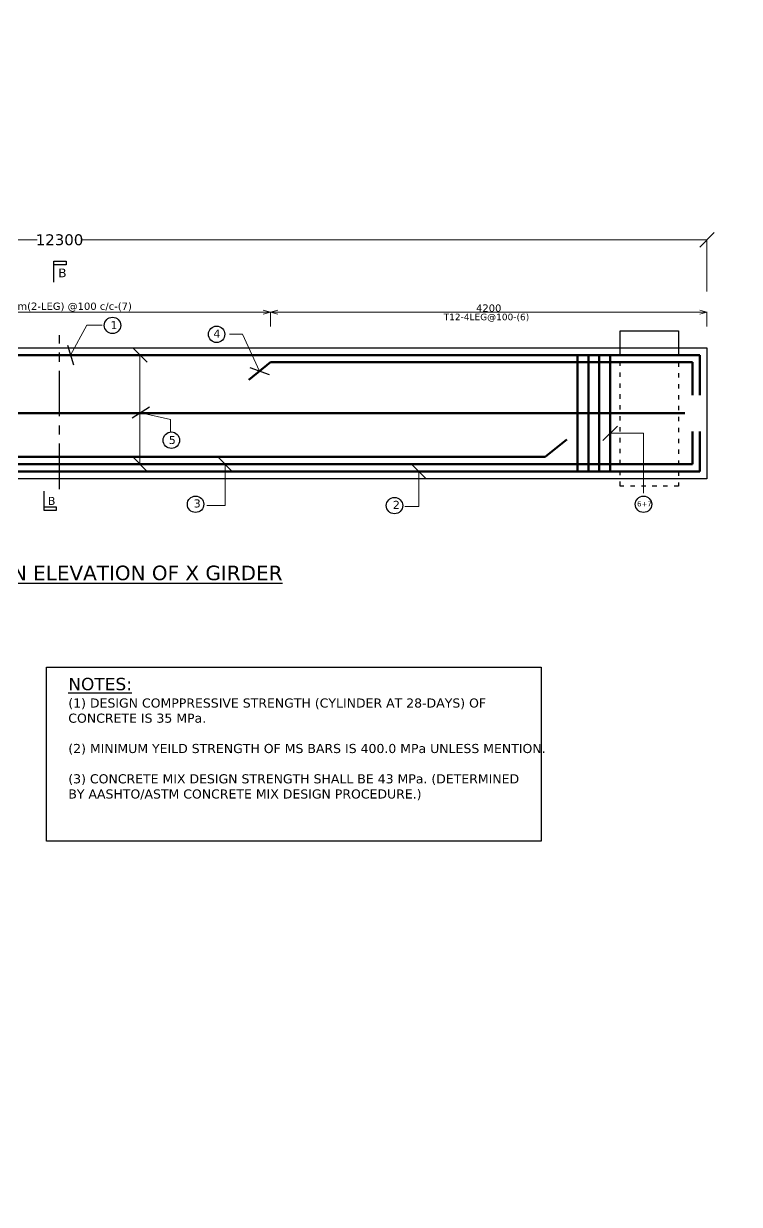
# Model space of a CAD drawing. Header units: millimetres. Extents: x 1231188 to 3899118, y -5478610 to -489530.
# Drawn here: x 3174238 to 3184078, y -3348202 to -3331974 of the extents above; entities that cross this region are included whole.
import ezdxf

# ---------------------------------------------------------------- set-up
doc = ezdxf.new("R2010")
doc.units = ezdxf.units.MM
doc.header["$LTSCALE"] = 25
doc.header["$MEASUREMENT"] = 0
doc.header["$PDMODE"] = 3
for name, pattern in [('ACAD_ISO03W100', [30, 12, -18]), ('CENTERX2', [4, 2.5, -0.5, 0.5, -0.5]), ('DASHED2', [0.375, 0.25, -0.125])]:
    doc.linetypes.add(name, pattern=pattern)
doc.layers.get('0').update_dxf_attribs({"lineweight": 13})
doc.layers.get('Defpoints').update_dxf_attribs({"color": 230, "lineweight": 9})
doc.layers.add('COLUMN', color=1, linetype='Continuous', lineweight=25)
doc.layers.add('DIM', color=8, linetype='Continuous', lineweight=13)
doc.layers.add('CS_Drawing', color=7, linetype='Continuous')
doc.layers.add('Rainforcement', color=10, linetype='Continuous')
doc.styles.add('swis lt cn bt', font='verdana.ttf')
doc.dimstyles.new('meter', dxfattribs={"dimtxt": 150, "dimasz": 5, "dimexe": 3, "dimexo": 4, "dimgap": 1, "dimtad": 1, "dimdec": 0, "dimzin": 0, "dimdsep": 46, "dimtxsty": 'swis lt cn bt', "dimblk": 'OBLIQUE', "dimcen": 3, "dimdle": 3, "dimclrd": 8, "dimclre": 8, "dimclrt": 7, "dimadec": 0, "dimazin": 0, "dimtfac": 1, "dimtdec": 0, "dimtofl": 0, "dimtmove": 1, "dimatfit": 2, "dimldrblk": 'OBLIQUE', "dimfxl": 1, "dimtolj": 1, "dimtzin": 0, "dimlwd": 9, "dimlwe": 9, "dimarcsym": 0})

# ---------------------------------------------------------------- blocks, each defined once
blk = doc.blocks.new('_Oblique')
at = {"color": 0, "linetype": 'ByBlock', "lineweight": -2}
blk.add_line((-0.5, -0.5), (0.5, 0.5), dxfattribs=at)
blk = doc.blocks.new('*D842')
at = {"color": 8, "lineweight": 9, "ltscale": 100, "transparency": 16777216}
for p, q in [((3165829, -3334946), (3174424, -3334946)), ((3165832, -3335655), (3165832, -3334943)), ((3183635, -3334946), (3175040, -3334946)), ((3183632, -3335655), (3183632, -3334943))]:
    blk.add_line(p, q, dxfattribs=at)
at = {"layer": 'Defpoints', "color": 0, "lineweight": -2, "ltscale": 100, "transparency": 16777216}
for p in [(3183632, -3334946), (3165832, -3335659), (3183632, -3335659)]:
    blk.add_point(p, dxfattribs=at)
at = {"color": 8, "lineweight": 9, "ltscale": 100, "transparency": 16777216, "xscale": 200, "yscale": 200, "zscale": 200, "rotation": 180}
blk.add_blockref('_Oblique', (3165832, -3334946), dxfattribs=at)
at = {"color": 8, "lineweight": 9, "ltscale": 100, "transparency": 16777216, "xscale": 200, "yscale": 200, "zscale": 200}
blk.add_blockref('_Oblique', (3183632, -3334946), dxfattribs=at)
at = {"color": 7, "lineweight": -2, "ltscale": 100, "transparency": 16777216, "insert": (3174732, -3334946), "char_height": 150, "attachment_point": 5, "style": 'swis lt cn bt'}
blk.add_mtext('\\A1;12300', dxfattribs=at)
blk = doc.blocks.new('_Open30')
at = {"layer": 'DIM', "color": 0, "lineweight": -2}
for p, q in [((-1, 0.27), (0, 0)), ((0, 0), (-1, -0.27)), ((0, 0), (-1, 0))]:
    blk.add_line(p, q, dxfattribs=at)
blk = doc.blocks.new('*D843')
at = {"layer": 'Defpoints', "color": 0, "lineweight": -2, "ltscale": 100, "transparency": 16777216}
for p in [(3177632, -3335939), (3177632, -3336629), (3183632, -3336629)]:
    blk.add_point(p, dxfattribs=at)
at = {"layer": 'Rainforcement', "color": 5, "linetype": 'DASHED2', "lineweight": 9, "ltscale": 100, "transparency": 16777216}
for p, q in [((3177632, -3336139), (3177632, -3335937)), ((3183632, -3336139), (3183632, -3335937))]:
    blk.add_line(p, q, dxfattribs=at)
at = {"layer": 'Rainforcement', "color": 8, "lineweight": 9, "ltscale": 100, "transparency": 16777216}
blk.add_line((3183532, -3335939), (3177732, -3335939), dxfattribs=at)
at = {"layer": 'Rainforcement', "color": 8, "lineweight": 9, "ltscale": 100, "transparency": 16777216, "xscale": 100, "yscale": 100, "zscale": 100, "rotation": 180}
blk.add_blockref('_Open30', (3177632, -3335939), dxfattribs=at)
at = {"layer": 'Rainforcement', "color": 8, "lineweight": 9, "ltscale": 100, "transparency": 16777216, "xscale": 100, "yscale": 100, "zscale": 100}
blk.add_blockref('_Open30', (3183632, -3335939), dxfattribs=at)
at = {"layer": 'Rainforcement', "color": 7, "lineweight": 60, "ltscale": 100, "transparency": 16777216, "insert": (3180632, -3335885), "char_height": 100, "attachment_point": 5, "style": 'swis lt cn bt'}
blk.add_mtext('\\A1;4200', dxfattribs=at)
blk = doc.blocks.new('*D844')
at = {"layer": 'Defpoints', "color": 0, "lineweight": -2, "ltscale": 100, "transparency": 16777216}
for p in [(3177632, -3335939), (3171832, -3336629), (3177632, -3336629)]:
    blk.add_point(p, dxfattribs=at)
at = {"layer": 'Rainforcement', "color": 5, "linetype": 'DASHED2', "lineweight": 9, "ltscale": 100, "transparency": 16777216}
for p, q in [((3171832, -3336139), (3171832, -3335937)), ((3177632, -3336139), (3177632, -3335937))]:
    blk.add_line(p, q, dxfattribs=at)
at = {"layer": 'Rainforcement', "color": 8, "lineweight": 9, "ltscale": 100, "transparency": 16777216}
blk.add_line((3171932, -3335939), (3177532, -3335939), dxfattribs=at)
at = {"layer": 'Rainforcement', "color": 8, "lineweight": 9, "ltscale": 100, "transparency": 16777216, "xscale": 100, "yscale": 100, "zscale": 100, "rotation": 180}
blk.add_blockref('_Open30', (3171832, -3335939), dxfattribs=at)
at = {"layer": 'Rainforcement', "color": 8, "lineweight": 9, "ltscale": 100, "transparency": 16777216, "xscale": 100, "yscale": 100, "zscale": 100}
blk.add_blockref('_Open30', (3177632, -3335939), dxfattribs=at)
at = {"layer": 'Rainforcement', "color": 7, "lineweight": 60, "ltscale": 100, "transparency": 16777216, "insert": (3174732, -3335870), "char_height": 100, "attachment_point": 5, "style": 'swis lt cn bt'}
blk.add_mtext('\\A1;%%C12mm(2-LEG) @100 c/c-(7)', dxfattribs=at)

msp = doc.modelspace()

# ---------------------------------------------------------------- linework, layer by layer
at = {"lineweight": -2, "ltscale": 100}
msp.add_lwpolyline([(3174551.57215, -3340819.21288), (3181354.85939, -3340819.21288), (3181354.85939, -3343209.3302), (3174551.57215, -3343209.3302)], close=True, dxfattribs=at)
at = {"layer": 'COLUMN', "color": 1, "lineweight": -2, "ltscale": 100}
msp.add_circle((3172650.10642, -3336175.43583), 60710.39358, dxfattribs=at)
at = {"layer": 'CS_Drawing', "lineweight": -2, "ltscale": 100}
for p, q in [((3174652.0818, -3335526.93374), (3174652.0818, -3335236.93374)), ((3174652.0818, -3335236.93374), (3174824.0818, -3335236.93374)), ((3174824.0818, -3335288.47753), (3174652.0818, -3335288.47753)), ((3174824.0818, -3335236.93374), (3174824.0818, -3335288.47753)), ((3182441.02707, -3336528.99474), (3182441.02707, -3336194.29125)), ((3182441.02707, -3336194.29125), (3183241.02707, -3336194.29125)), ((3183241.02707, -3336194.29125), (3183241.02707, -3336528.99474)), ((3165832.27242, -3336428.99474), (3183632.27242, -3336428.99474)), ((3183632.27242, -3336428.99474), (3183632.27242, -3338228.99474)), ((3183632.27242, -3338228.99474), (3165832.27242, -3338228.99474)), ((3174517.98214, -3338398.37319), (3174517.98214, -3338660.37319)), ((3174689.98214, -3338621.66299), (3174517.98214, -3338621.66299)), ((3174517.98214, -3338660.37319), (3174689.98214, -3338660.37319)), ((3174689.98214, -3338660.37319), (3174689.98214, -3338621.66299))]:
    msp.add_line(p, q, dxfattribs=at)
at = {"layer": 'CS_Drawing', "linetype": 'CENTERX2', "lineweight": -2, "ltscale": 10}
msp.add_line((3174732.27242, -3338370.39679), (3174732.27242, -3336257.8813), dxfattribs=at)
at = {"layer": 'CS_Drawing', "linetype": 'ACAD_ISO03W100', "lineweight": -2, "ltscale": 0.2}
for p, q in [((3182441.02707, -3338328.99474), (3182441.02707, -3336628.99474)), ((3183241.02707, -3336628.99474), (3183241.02707, -3338328.99474)), ((3183241.02707, -3338328.99474), (3182441.02707, -3338328.99474))]:
    msp.add_line(p, q, dxfattribs=at)
at = {"layer": 'CS_Drawing', "lineweight": -2, "ltscale": 100}
for centre in [(3175460.17489, -3336121.76966), (3176891.49729, -3336244.31291), (3176269.46658, -3337699.57062), (3176602.18561, -3338579.78248), (3179336.74271, -3338598.58016), (3182759.33062, -3338580.19105)]:
    msp.add_circle(centre, 112.82132, dxfattribs=at)
at = {"layer": 'Rainforcement', "lineweight": 60, "ltscale": 100}
for p, q in [((3165932.27242, -3336528.99474), (3183532.27242, -3336528.99474)), ((3181852.5, -3336528.99474), (3181852.5, -3338128.99474)), ((3182002.5, -3336528.99474), (3182002.5, -3338128.99474)), ((3182152.5, -3336528.99474), (3182152.5, -3338128.99474)), ((3182302.5, -3336528.99474), (3182302.5, -3338128.99474)), ((3183532.27242, -3336528.99474), (3183532.27242, -3337078.99474)), ((3177632.27242, -3336628.99474), (3177332.27242, -3336870.2413)), ((3177632.27242, -3336628.99474), (3183432.27242, -3336628.99474)), ((3183432.27242, -3336628.99474), (3183432.27242, -3337078.99474)), ((3166161.78119, -3337328.99474), (3183328.21869, -3337328.99474)), ((3183432.27242, -3337578.99474), (3183432.27242, -3338028.99474)), ((3183532.27242, -3337578.99474), (3183532.27242, -3338128.99474)), ((3181407.27242, -3337928.99474), (3181707.27242, -3337687.74818)), ((3183432.27242, -3338028.99474), (3166032.27242, -3338028.99474)), ((3168057.27242, -3337928.99474), (3181407.27242, -3337928.99474)), ((3183532.27242, -3338128.99474), (3165932.27242, -3338128.99474))]:
    msp.add_line(p, q, dxfattribs=at)

# ---------------------------------------------------------------- texts
at = {"color": 7, "lineweight": -2, "ltscale": 100, "attachment_point": 1, "style": 'swis lt cn bt'}
for s, insert, char_height, width in [('B', (3174715.25003, -3335340.14301), 120, 6171.0694479), ('T12-4LEG@100-(6)', (3180012.46153, -3335960.55452), 90, 6171.0694479), ('1', (3175433.18412, -3336063.51709), 110, 6171.0694479), ('4', (3176848.00424, -3336179.78416), 110, 6171.0694479), ('5', (3176234.25, -3337641.52892), 110, 6171.0694479), ('B', (3174572.17572, -3338479.16683), 110, 6171.0694479), ('3', (3176576.81569, -3338513.48243), 110, 6171.0694479), ('2', (3179314.22954, -3338532.84371), 110, 6171.0694479), ('6+7', (3182670.65636, -3338538.38234), 70, 6171.0694479), ('{\\LREINF. DETAILS IN ELEVATION OF X GIRDER}', (3171779.04764, -3339423.31002), 200, 6897.7271066), ('\\pt1800;{\\LNOTES:\\P\\H0.7353x;\\l(1) DESIGN COMPPRESSIVE STRENGTH (CYLINDER AT 28-DAYS) OF CONCRETE IS 35 MPa.\\P\\P(2) MINIMUM YEILD STRENGTH OF MS BARS IS 400.0 MPa UNLESS MENTION.\\P\\P(3) CONCRETE MIX DESIGN STRENGTH SHALL BE 43 MPa. (DETERMINED BY AASHTO/ASTM CONCRETE MIX DESIGN PROCEDURE.)}', (3174853, -3340965.5), 170, 6374.9182418)]:
    msp.add_mtext(s, dxfattribs=dict(at, insert=insert, char_height=char_height, width=width))

# ---------------------------------------------------------------- dimensions: what is measured, and where the dimension line sits
at = {"lineweight": -2, "ltscale": 100}
dim = msp.add_linear_dim(base=(3183632.27242, -3334945.83564), p1=(3165832.27242, -3335659.24348), p2=(3183632.27242, -3335659.24348), text='12300', dimstyle='meter', override={"dimasz": 200, "dimtad": 0, "dimpost": 'mm'}, dxfattribs=at)
dim.commit()
dim.dimension.update_dxf_attribs({"geometry": '*D842', "text_midpoint": (3174732.27242, -3334945.83564)})
at = {"layer": 'Rainforcement', "lineweight": 60, "ltscale": 100}
for p1, text, picture, middle in [((3171832.27242, -3336628.99474), '%%C12mm(2-LEG) @100 c/c-(7)', '*D844', (3174732.27242, -3335869.58098)), ((3183632.27242, -3336628.99474), '4200', '*D843', (3180632.27242, -3335885.43054))]:
    dim = msp.add_linear_dim(base=(3177632.27242, -3335938.51247), p1=p1, p2=(3177632.27242, -3336628.99474), text=text, dimstyle='meter', override={"dimtxt": 100, "dimasz": 100, "dimexe": 2, "dimexo": 3, "dimpost": '', "dimblk": 'Open30', "dimclre": 5, "dimfxl": 200, "dimfxlon": 1}, dxfattribs=at)
    dim.commit()
    dim.dimension.update_dxf_attribs({"geometry": picture, "text_midpoint": middle})

# ---------------------------------------------------------------- leaders
at = {"lineweight": -2, "ltscale": 100}
for points in [[(3174883.01029, -3336528.99474), (3175109.55454, -3336117.10756), (3175318.58347, -3336117.10756)], [(3177482.27242, -3336749.61802), (3177246.32172, -3336242.94419), (3177067.18735, -3336242.94419)], [(3175838.09644, -3336528.99474), (3175838.09644, -3337516.70437)], [(3175848.78634, -3337322.60555), (3176259.73003, -3337416.80673), (3176259.73003, -3337587.17022)], [(3175838.09644, -3338028.99474), (3175838.09644, -3337516.70437)], [(3182302.5, -3337604.87011), (3182758.82411, -3337604.87011), (3182758.82411, -3338428.30108)], [(3177007.5907, -3338028.99474), (3177007.5907, -3338595.53622), (3176757.09839, -3338595.53622)], [(3179672.04602, -3338128.99474), (3179672.04602, -3338612.25973), (3179478.81025, -3338612.25973)]]:
    msp.add_leader(points, dimstyle='meter', override={"dimasz": 200, "dimtad": 0}, dxfattribs=at)

doc.saveas('drawing.dxf')
